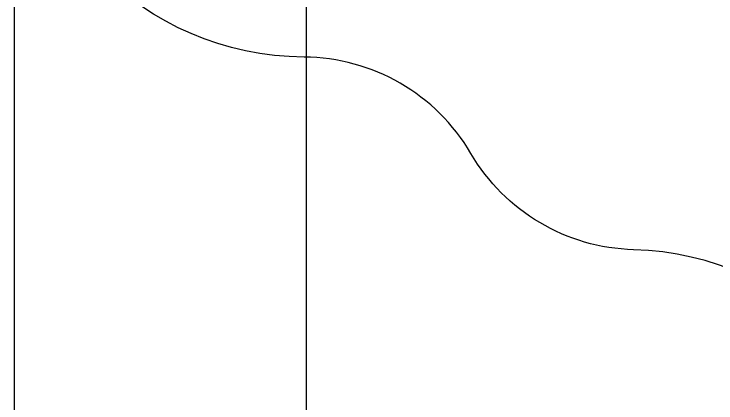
# Model space of a CAD drawing. Header units: millimetres. Extents: x -7083 to 7374, y -8368 to 7509.
# Drawn here: x -7083 to -3478, y -2781 to -781 of the extents above; entities that cross this region are included whole.
import ezdxf

# ---------------------------------------------------------------- set-up
doc = ezdxf.new("R2010")
doc.units = ezdxf.units.MM
for name, color, linetype in [('DIKOM_ЗОНА', 80, 'Continuous'), ('DIKOM_РАЗМЕР_ЗОНА', 7, 'Continuous'), ('DIKOM_РАЗМЕР_ОБЪЕКТА', 7, 'Continuous')]:
    doc.layers.add(name, color=color, linetype=linetype)
doc.styles.add('style1', font='arial.ttf', dxfattribs={"width": 0.8})
doc.dimstyles.new('1-50', dxfattribs={"dimtxt": 300, "dimasz": 200, "dimexe": 100, "dimexo": 0, "dimgap": 100, "dimtad": 1, "dimtxsty": 'style1', "dimcen": 200, "dimclrd": 7, "dimclre": 7, "dimclrt": 7, "dimadec": 1, "dimazin": 2, "dimtfac": 1, "dimtmove": 0, "dimatfit": 2, "dimfxl": 0, "dimlwd": 25, "dimlwe": 18, "dimarcsym": 0})

# ---------------------------------------------------------------- blocks, each defined once
blk = doc.blocks.new('*D10')
at = {"layer": 'Defpoints', "color": 0, "transparency": 16777216}
for p in [(4593.5, 648.9), (-5583.4, 648), (4593.5, -5902.5)]:
    blk.add_point(p, dxfattribs=at)
at = {"layer": 'DIKOM_РАЗМЕР_ОБЪЕКТА', "color": 7, "lineweight": 18, "transparency": 16777216}
for p, q in [((4593.5, 648.9), (4593.5, -6002.5)), ((-5583.4, 648), (-5583.4, -6002.5))]:
    blk.add_line(p, q, dxfattribs=at)
at = {"layer": 'DIKOM_РАЗМЕР_ОБЪЕКТА', "color": 7, "lineweight": 25, "transparency": 16777216}
blk.add_line((-5383.4, -5902.5), (4393.5, -5902.5), dxfattribs=at)
at = {"layer": 'DIKOM_РАЗМЕР_ОБЪЕКТА', "color": 7, "transparency": 16777216}
for points in [[(-5383.4, -5869.2), (-5383.4, -5935.9), (-5583.4, -5902.5)], [(4393.5, -5869.2), (4393.5, -5935.9), (4593.5, -5902.5)]]:
    blk.add_solid(points, dxfattribs=at)
at = {"layer": 'DIKOM_РАЗМЕР_ОБЪЕКТА', "color": 7, "transparency": 16777216, "insert": (-226.1, -5649.4), "char_height": 300, "attachment_point": 5, "style": 'style1'}
blk.add_mtext('10150', dxfattribs=at)
blk = doc.blocks.new('*D13')
at = {"layer": 'Defpoints', "color": 0, "transparency": 16777216}
for p in [(6593.5, 996.2), (-7083.4, 648), (6593.5, -8268.3)]:
    blk.add_point(p, dxfattribs=at)
at = {"layer": 'DIKOM_РАЗМЕР_ЗОНА', "color": 7, "lineweight": 18, "transparency": 16777216}
for p, q in [((6593.5, 996.2), (6593.5, -8368.3)), ((-7083.4, 648), (-7083.4, -8368.3))]:
    blk.add_line(p, q, dxfattribs=at)
at = {"layer": 'DIKOM_РАЗМЕР_ЗОНА', "color": 7, "lineweight": 25, "transparency": 16777216}
blk.add_line((-6883.4, -8268.3), (6393.5, -8268.3), dxfattribs=at)
at = {"layer": 'DIKOM_РАЗМЕР_ЗОНА', "color": 7, "transparency": 16777216}
for points in [[(-6883.4, -8235), (-6883.4, -8301.6), (-7083.4, -8268.3)], [(6393.5, -8235), (6393.5, -8301.6), (6593.5, -8268.3)]]:
    blk.add_solid(points, dxfattribs=at)
at = {"layer": 'DIKOM_РАЗМЕР_ЗОНА', "color": 7, "transparency": 16777216, "insert": (322.1, -8015), "char_height": 300, "attachment_point": 5, "style": 'style1'}
blk.add_mtext('13650', dxfattribs=at)

msp = doc.modelspace()

# ---------------------------------------------------------------- linework, layer by layer
at = {"layer": 'DIKOM_ЗОНА', "color": 3, "lineweight": 15}
msp.add_lwpolyline([(-2442.712, -3492.044, 0.4061516), (-3901.312, -1992.616, -0.25917922), (-4737.127, -1497.491, 0.26472454), (-5593.695, -1002.009, -0.41220966), (-7083.425, 497.956), (-7083.425, 797.956, -0.41421356), (-5583.425, 2297.956), (-5121.712, 2297.956, 0.41421356), (-3621.712, 3797.956), (-3621.712, 3918.956, -0.29598624), (-3029.212, 4832.161, 0.29598624), (-2436.712, 5745.366), (-2436.712, 6509.064, -0.41421356), (-1436.712, 7509.064), (193.288, 7509.064, -0.41421356)], format="xyb", dxfattribs=at)

# ---------------------------------------------------------------- dimensions: what is measured, and where the dimension line sits
at = {"layer": 'DIKOM_РАЗМЕР_ЗОНА'}
dim = msp.add_linear_dim(base=(6593.528, -8268.308), p1=(-7083.425, 647.956), p2=(6593.528, 996.237), text='13650', dimstyle='1-50', dxfattribs=at)
dim.commit()
dim.dimension.update_dxf_attribs({"geometry": '*D13', "text_midpoint": (322.101, -8268.308), "dimtype": 160})
at = {"layer": 'DIKOM_РАЗМЕР_ОБЪЕКТА'}
dim = msp.add_linear_dim(base=(4593.55, -5902.538), p1=(-5583.425, 647.956), p2=(4593.55, 648.921), text='10150', dimstyle='1-50', dxfattribs=at)
dim.commit()
dim.dimension.update_dxf_attribs({"geometry": '*D10', "text_midpoint": (-226.127, -5902.538), "dimtype": 160})

doc.saveas('drawing.dxf')
